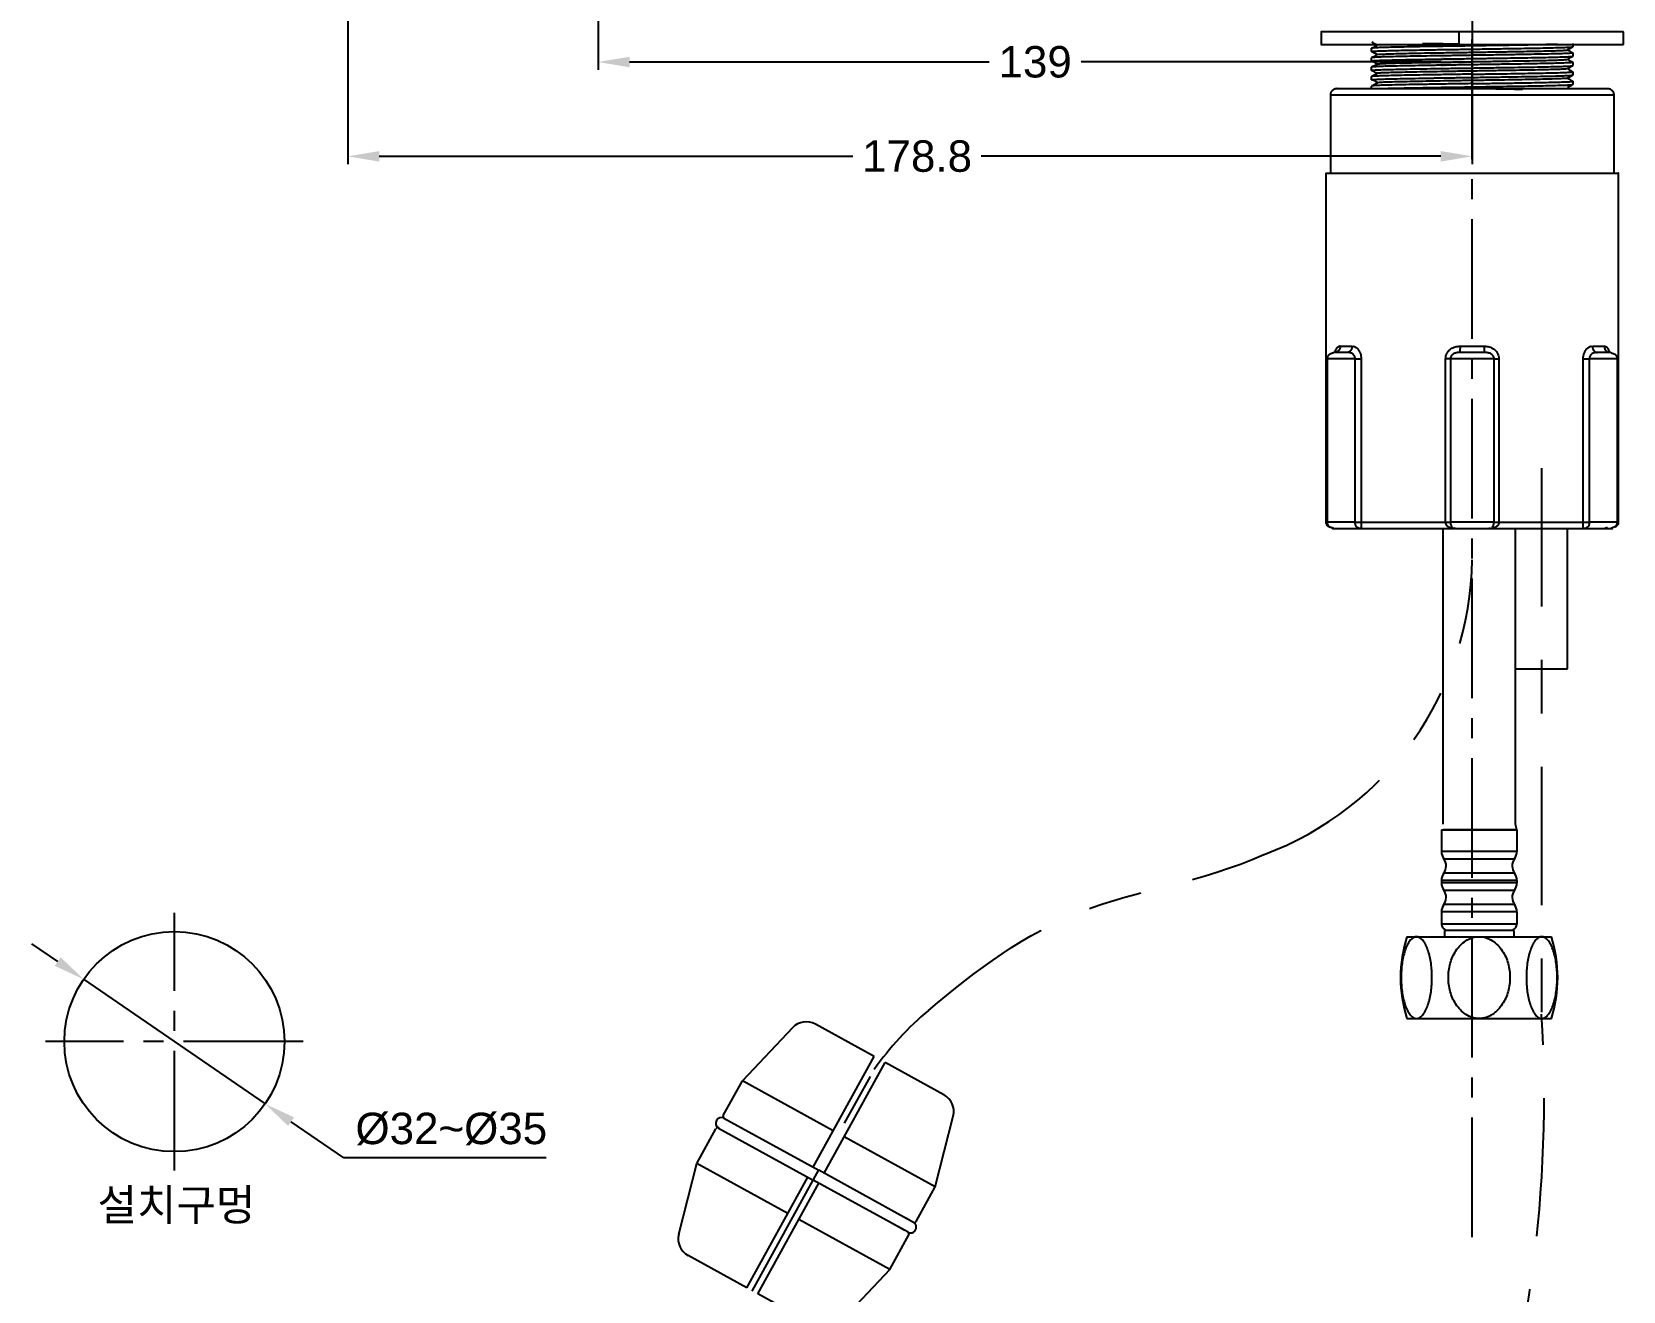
# Model space of a CAD drawing. Header units: millimetres. Extents: x 1657 to 5240, y -256 to 760.
# Drawn here: x 4819.2 to 5072.3, y -10.6 to 189.7 of the extents above; entities that cross this region are included whole.
import ezdxf

# ---------------------------------------------------------------- set-up
doc = ezdxf.new("R2010")
doc.units = ezdxf.units.MM
doc.linetypes.add('CENTER', pattern=[47.5, 22, -8.5, 8.5, -8.5])
doc.linetypes.add('CENTER2', pattern=[28.575, 19.05, -3.175, 3.175, -3.175])
doc.layers.add('CENTER', color=1, linetype='CENTER2')
doc.layers.add('DWG', color=7, linetype='Continuous')
doc.layers.add('DIM_', color=3, linetype='Continuous', lineweight=9)
doc.styles.add('Arial Unicode MS', font='ARIALUNI.ttf')
doc.styles.get("Standard").update_dxf_attribs({"font": 'arial.ttf'})
doc.dimstyles.new('사본(2) STANDARD', dxfattribs={"dimscale": 0, "dimtxt": 5, "dimasz": 5, "dimexe": 1.25, "dimexo": 0.625, "dimgap": 1.5, "dimtad": 3, "dimtih": 1, "dimtoh": 1, "dimdec": 1, "dimzin": 9, "dimdsep": 46, "dimtxsty": 'Standard', "dimcen": 2.5, "dimclrd": 3, "dimclre": 3, "dimclrt": 4, "dimadec": 0, "dimazin": 0, "dimtfac": 1, "dimtdec": 1, "dimtmove": 0, "dimatfit": 3, "dimfxl": 1.25, "dimtfill": 1, "dimtolj": 1, "dimtzin": 0, "dimarcsym": 0})

# ---------------------------------------------------------------- blocks, each defined once
blk = doc.blocks.new('wt')
at = {"layer": 'DWG'}
for p, q in [((10.68, 42), (0, 42)), ((10.68, 21.9), (10.68, 42)), ((12.68, 21.9), (12.68, 42)), ((23.34, 42), (12.68, 42)), ((-2.9, 39.75), (-5.82, 28.5)), ((29.18, 28.5), (26.27, 39.75)), ((10.68, 28.5), (-5.82, 28.5)), ((-5.82, 22.2), (-5.82, 28.5)), ((29.18, 28.5), (12.68, 28.5)), ((29.18, 22.2), (29.18, 28.5)), ((-5.52, 21.9), (11.68, 21.9)), ((28.88, 21.9), (11.68, 21.9)), ((28.18, 21.9), (25.68, 21.9)), ((-5.82, 13.5), (-5.82, 19.8)), ((-5.52, 20.1), (11.68, 20.1)), ((10.68, 0), (10.68, 20.1)), ((28.88, 20.1), (11.68, 20.1)), ((12.68, 0), (12.68, 20.1)), ((28.18, 20.1), (25.68, 20.1)), ((29.18, 13.5), (29.18, 19.8)), ((-2.9, 2.25), (-5.82, 13.5)), ((10.68, 13.5), (-5.82, 13.5)), ((29.18, 13.5), (12.68, 13.5)), ((29.18, 13.5), (26.24, 2.24)), ((10.68, 0), (0, 0)), ((23.34, 0), (12.68, 0))]:
    blk.add_line(p, q, dxfattribs=at)
for centre, radius, start, end in [((0, 39), 3, 90, 165.4655), ((23.36, 39), 3, 14.5134, 90), ((-5.49, 21), 0.9, 90, 270), ((-5.52, 22.2), 0.3, 180, 270), ((28.85, 21), 0.9, 270, 90), ((28.88, 22.2), 0.3, 270, 0), ((-5.52, 19.8), 0.3, 90, 180), ((28.88, 19.8), 0.3, 0, 90), ((0, 3), 3, 194.5345, 270), ((23.34, 3), 3, 270, 345.3889)]:
    blk.add_arc(centre, radius, start, end, dxfattribs=at)
blk = doc.blocks.new('*D56')
at = {"layer": 'Defpoints', "color": 0, "transparency": 16777216}
for p in [(4869.42, 199.89), (5048.25, 199.89), (5048.25, 169.89)]:
    blk.add_point(p, dxfattribs=at)
at = {"layer": 'DIM_', "color": 3, "lineweight": -2, "transparency": 16777216}
for p, q in [((4869.42, 199.26), (4869.42, 168.64)), ((5048.25, 199.26), (5048.25, 168.64)), ((4874.42, 169.89), (4949.75, 169.89)), ((5043.25, 169.89), (4970.16, 169.89))]:
    blk.add_line(p, q, dxfattribs=at)
at = {"layer": 'DIM_', "color": 3, "transparency": 16777216}
for points in [[(4874.42, 170.72), (4874.42, 169.05), (4869.42, 169.89)], [(5043.25, 170.72), (5043.25, 169.05), (5048.25, 169.89)]]:
    blk.add_solid(points, dxfattribs=at)
at = {"layer": 'DIM_', "color": 4, "transparency": 16777216, "insert": (4959.96, 169.89), "char_height": 5, "attachment_point": 5, "style": 'Arial Unicode MS', "bg_fill": 3, "box_fill_scale": 1.1, "bg_fill_color": 256, "bg_fill_true_color": 13158600, "bg_fill_transparency": 0}
blk.add_mtext('\\A1;178.8', dxfattribs=at)
blk = doc.blocks.new('*D57')
at = {"layer": 'Defpoints', "color": 0, "transparency": 16777216}
for p in [(4909.24, 278.04), (5048.25, 199.89), (5048.25, 184.89)]:
    blk.add_point(p, dxfattribs=at)
at = {"layer": 'DIM_', "color": 3, "lineweight": -2, "transparency": 16777216}
for p, q in [((4909.24, 277.41), (4909.24, 183.64)), ((5048.25, 199.26), (5048.25, 183.64)), ((4914.24, 184.89), (4971.45, 184.89)), ((5043.25, 184.89), (4986.03, 184.89))]:
    blk.add_line(p, q, dxfattribs=at)
at = {"layer": 'DIM_', "color": 3, "transparency": 16777216}
for points in [[(4914.24, 185.72), (4914.24, 184.05), (4909.24, 184.89)], [(5043.25, 185.72), (5043.25, 184.05), (5048.25, 184.89)]]:
    blk.add_solid(points, dxfattribs=at)
at = {"layer": 'DIM_', "color": 4, "transparency": 16777216, "insert": (4978.74, 184.89), "char_height": 5, "attachment_point": 5, "style": 'Arial Unicode MS', "bg_fill": 3, "box_fill_scale": 1.1, "bg_fill_color": 256, "bg_fill_true_color": 13158600, "bg_fill_transparency": 0}
blk.add_mtext('\\A1;139', dxfattribs=at)
blk = doc.blocks.new('*D62')
at = {"layer": 'Defpoints', "color": 0, "transparency": 16777216}
for p in [(4963.49, 384.51), (5048.25, 314.96), (4948.13, 242.73), (4869.42, 199.89), (5048.25, -2.03)]:
    blk.add_point(p, dxfattribs=at)
at = {"layer": 'DIM_', "color": 3, "lineweight": -2, "transparency": 16777216}
for start, end in [(243.8843, 256.6291), (259.1425, 269.1157)]:
    blk.add_arc((5048.25, 550.85), 323.98, start, end, dxfattribs=at)
at = {"layer": 'DIM_', "color": 3, "transparency": 16777216}
for points in [[(4905.26, 259.2), (4906.01, 260.69), (4901.16, 262.18)], [(5043.25, 227.74), (5043.24, 226.07), (5048.25, 226.87)]]:
    blk.add_solid(points, dxfattribs=at)
at = {"layer": 'DIM_', "color": 4, "transparency": 16777216, "insert": (4980.27, 234.08), "char_height": 5, "attachment_point": 5, "style": 'Arial Unicode MS', "bg_fill": 3, "box_fill_scale": 1.1, "bg_fill_color": 256, "bg_fill_true_color": 13158600, "bg_fill_transparency": 0}
blk.add_mtext('\\A1;27°', dxfattribs=at)
blk = doc.blocks.new('*D51')
at = {"layer": 'Defpoints', "color": 0, "transparency": 16777216}
for p in [(4827.42, 38.99), (4856.28, 19.18)]:
    blk.add_point(p, dxfattribs=at)
at = {"layer": 'DIM_', "color": 3, "lineweight": -2, "transparency": 16777216}
for p, q in [((4823.3, 41.82), (4819.18, 44.65)), ((4827.42, 38.99), (4856.28, 19.18)), ((4868.8, 10.59), (4860.4, 16.35)), ((4900.99, 10.59), (4868.8, 10.59))]:
    blk.add_line(p, q, dxfattribs=at)
at = {"layer": 'DIM_', "color": 3, "transparency": 16777216}
for points in [[(4823.77, 42.5), (4822.83, 41.13), (4827.42, 38.99)], [(4860.87, 17.04), (4859.93, 15.67), (4856.28, 19.18)]]:
    blk.add_solid(points, dxfattribs=at)
at = {"layer": 'DIM_', "color": 4, "transparency": 16777216, "insert": (4885.89, 15.18), "char_height": 5, "attachment_point": 5, "style": 'Arial Unicode MS', "bg_fill": 3, "box_fill_scale": 1.1, "bg_fill_color": 256, "bg_fill_true_color": 13158600, "bg_fill_transparency": 0}
blk.add_mtext('\\A1;%%C32~%%C35', dxfattribs=at)

msp = doc.modelspace()

# ---------------------------------------------------------------- linework, layer by layer
at = {"color": 1, "linetype": 'CENTER'}
for p, q in [((5059.26, 120.28), (5059.26, 33.46)), ((4933.73, -10.61), (4953.15, 24.67))]:
    msp.add_line(p, q, dxfattribs=at)
for p, q in [((5043.64, 63.69), (5043.64, 110.69)), ((5050.88, 110.69), (5070.62, 110.69)), ((5055.14, 63.69), (5055.14, 110.69)), ((5063.38, 88.39), (5063.38, 110.69)), ((5055.14, 88.39), (5063.38, 88.39)), ((5043.35, 62.77), (5055.34, 62.77)), ((5043.35, 62.77), (5043.35, 59.33)), ((5055.1, 62.77), (5043.6, 62.77)), ((5055.35, 62.77), (5055.35, 59.33)), ((5055.35, 59.33), (5043.35, 59.33)), ((5043.72, 58.17), (5054.97, 58.17)), ((5054.97, 55.88), (5043.72, 55.88)), ((5055.35, 54.71), (5043.35, 54.71)), ((5043.35, 54.71), (5043.35, 54.33)), ((5055.35, 54.33), (5043.35, 54.33)), ((5043.72, 53.17), (5054.97, 53.17)), ((5055.35, 54.71), (5055.35, 54.33)), ((5054.97, 50.88), (5043.72, 50.88)), ((5055.35, 49.71), (5043.35, 49.71)), ((5043.35, 49.71), (5043.35, 47.77)), ((5055.35, 49.71), (5055.35, 47.77)), ((5037.85, 45.77), (5060.84, 45.77)), ((5055.35, 47.77), (5043.35, 47.77)), ((5054.84, 46.77), (5043.85, 46.77)), ((5043.85, 46.77), (5043.85, 45.77)), ((5054.85, 46.77), (5054.85, 45.77)), ((5037.85, 32.77), (5060.85, 32.77))]:
    msp.add_line(p, q)
msp.add_circle((4841.85, 29.08), 17.5)
for centre, radius, start, end in [((4997.52, 106.44), 50.74, 290.3128, 359.1519), ((4993.98, -4.2), 50, 130.0923, 144.7379), ((4849.35, 20.25), 210.33, 341.0241, 3.6011)]:
    msp.add_arc(centre, radius, start, end, dxfattribs=at)
at = {"color": 6}
msp.add_arc((4849.35, 20.25), 210.33, 11.6493, 11.9184, dxfattribs=at)
for centre, radius, start, end in [((5045.35, 59.33), 2, 180, 215.6591), ((5053.35, 59.33), 2, 324.3409, 0), ((5045.35, 54.71), 2, 144.3409, 180), ((5042.1, 57), 2, 0, 35.6591), ((5042.1, 57.04), 2, 324.3409, 358.8201), ((5056.6, 57), 2, 144.3409, 180), ((5056.6, 57.04), 2, 181.1799, 215.6591), ((5053.35, 54.71), 2, 0, 35.6591), ((5045.35, 54.33), 2, 180, 215.6591), ((5042.1, 52), 2, 0, 35.6591), ((5056.6, 52), 2, 144.3409, 180), ((5053.35, 54.33), 2, 324.3409, 0), ((5045.35, 49.71), 2, 144.3409, 180), ((5042.1, 52.04), 2, 324.3409, 358.8201), ((5056.6, 52.04), 2, 181.1799, 215.6591), ((5053.35, 49.71), 2, 0, 35.6591), ((5058.47, 39.27), 21.62, 162.5077, 197.4923), ((5044.35, 47.77), 1, 180, 247.5), ((5054.35, 47.77), 1, 292.5, 0), ((5040.22, 39.27), 21.62, 342.5077, 17.4923)]:
    msp.add_arc(centre, radius, start, end)
at = {"lineweight": -3}
for points, weights in [([(5046.1, 189.69), (5024.25, 189.69), (5024.25, 189.69)], [1, 0.738067384759, 1]), ([(5024.25, 187.69), (5024.25, 187.69), (5046.1, 187.69)], [1, 0.738067384759, 1]), ([(5025.75, 179.69), (5025.75, 179.69), (5048.25, 179.69)], [1, 0.707106781187, 1]), ([(5026.75, 180.69), (5026.75, 180.69), (5048.25, 180.69)], [1, 0.707106781187, 1]), ([(5048.25, 180.69), (5048.25, 180.69), (5048.25, 179.69)], [1, 0.707106781187, 1]), ([(5048.25, 180.69), (5069.75, 180.69), (5069.75, 180.69)], [1, 0.707106781187, 1]), ([(5048.25, 179.69), (5070.75, 179.69), (5070.75, 179.69)], [1, 0.707106781187, 1]), ([(5025.02, 167.19), (5025.02, 167.19), (5048.25, 167.19)], [1, 0.707106781187, 1]), ([(5048.25, 167.19), (5071.47, 167.19), (5071.47, 167.19)], [1, 0.707106781187, 1]), ([(5027.26, 139.69), (5028.07, 139.69), (5029.14, 139.69)], [1, 0.996703783977, 1]), ([(5029.14, 139.69), (5029.14, 138.69), (5028.32, 138.69)], [1, 0.707106781188, 1]), ([(5046.36, 139.69), (5047.3, 139.69), (5048.25, 139.69)], [1, 0.999175604372, 1]), ([(5048.25, 139.69), (5049.19, 139.69), (5050.13, 139.69)], [1, 0.999175606783, 1]), ([(5050.13, 139.69), (5050.13, 138.69), (5050.21, 138.69)], [1, 0.707106848174, 1]), ([(5067.35, 139.69), (5068.43, 139.69), (5069.24, 139.69)], [1, 0.996703786244, 1]), ([(5069.24, 139.69), (5069.24, 138.95), (5069.87, 138.73)], [1, 0.76677559834, 0.904974077345]), ([(5028.32, 138.69), (5026.23, 138.69), (5026.23, 138.69)], [1, 0.77788547605, 1]), ([(5029.63, 137.69), (5030.21, 137.69), (5030.59, 137.69)], [1, 0.860276498565, 1]), ([(5044.78, 137.69), (5044.59, 137.69), (5044.01, 137.69)], [1, 0.860279363993, 1]), ([(5051.72, 137.69), (5051.9, 137.69), (5052.48, 137.69)], [1, 0.860276811679, 1]), ([(5065.9, 137.69), (5066.29, 137.69), (5066.87, 137.69)], [1, 0.860278968443, 1]), ([(5070.27, 138.69), (5070.27, 138.69), (5068.17, 138.69)], [1, 0.777885480588, 1]), ([(5025.02, 111.69), (5025.02, 111.69), (5025.24, 111.69)], [0.971344146311, 0.971344146415, 0.975844451146]), ([(5029.63, 111.69), (5030.21, 111.69), (5030.59, 111.69)], [1, 0.860281547419, 1]), ([(5030.59, 111.69), (5035.93, 111.69), (5044.01, 111.69)], [1, 0.942688292623, 1]), ([(5044.01, 111.69), (5044.59, 111.69), (5044.78, 111.69)], [1, 0.860236900828, 1]), ([(5051.72, 111.69), (5051.9, 111.69), (5052.48, 111.69)], [1, 0.860281547414, 1]), ([(5052.48, 111.69), (5060.57, 111.69), (5065.9, 111.69)], [1, 0.942688292623, 1]), ([(5065.9, 111.69), (5066.29, 111.69), (5066.87, 111.69)], [1, 0.860236900824, 1]), ([(5071.27, 111.69), (5071.47, 111.69), (5071.47, 111.69)], [0.975631331697, 0.97134414621, 0.971344146311]), ([(5026.02, 110.69), (5026.02, 110.69), (5026.24, 110.69)], [1, 0.993024596605, 0.990815512913]), ([(5030.45, 110.69), (5036.1, 110.69), (5045.46, 110.69)], [1, 0.919902149652, 0.998542866664]), ([(5051.07, 110.69), (5060.4, 110.69), (5066.04, 110.69)], [0.998276362197, 0.920038103815, 1]), ([(5070.27, 110.69), (5070.47, 110.69), (5070.47, 110.69)], [0.990896242176, 0.993149634005, 1])]:
    msp.add_rational_spline(points, weights, degree=2, dxfattribs=at)
for points, degree in [([(5024.25, 187.69), (5024.25, 188.69), (5024.25, 189.69)], 2), ([(5032.25, 187.08), (5032.54, 187.24), (5032.82, 187.41), (5033.11, 187.57)], 3), ([(5033.11, 187.56), (5032.84, 187.72), (5032.57, 187.87), (5032.3, 188.03)], 3), ([(5046.1, 189.69), (5046.1, 188.69), (5046.1, 187.69)], 2), ([(5048.25, 186.93), (5048.25, 187.19), (5048.25, 187.45)], 2), ([(5064.24, 187.3), (5063.96, 187.14), (5063.67, 186.97), (5063.39, 186.81)], 3), ([(5064.25, 187.82), (5064.25, 187.57), (5064.25, 187.31)], 2), ([(5072.25, 189.69), (5072.25, 188.69), (5072.25, 187.69)], 2), ([(5032.25, 186.56), (5032.25, 186.82), (5032.25, 187.07)], 2), ([(5033.11, 186.06), (5032.82, 186.22), (5032.54, 186.39), (5032.25, 186.55)], 3), ([(5032.25, 185.58), (5032.54, 185.74), (5032.82, 185.91), (5033.11, 186.07)], 3), ([(5032.25, 185.06), (5032.25, 185.32), (5032.25, 185.57)], 2), ([(5033.11, 184.56), (5032.82, 184.72), (5032.54, 184.89), (5032.25, 185.05)], 3), ([(5033.11, 186.07), (5033.14, 186.09), (5033.33, 186.11), (5034, 186.15), (5035.05, 186.19), (5036.44, 186.23), (5038.12, 186.27), (5040.09, 186.31), (5042.28, 186.35), (5044.63, 186.38), (5047.08, 186.42), (5049.51, 186.46), (5051.95, 186.5), (5054.29, 186.54), (5056.47, 186.58), (5058.41, 186.62), (5060.1, 186.65), (5061.47, 186.69), (5062.51, 186.73), (5063.18, 186.77), (5063.36, 186.8), (5063.39, 186.81)], 3), ([(5064.25, 186.32), (5064.25, 186.31), (5064.11, 186.29), (5063.52, 186.25), (5062.55, 186.21), (5061.23, 186.17), (5059.57, 186.14), (5057.63, 186.1), (5055.51, 186.06), (5053.17, 186.02), (5050.74, 185.99), (5049.08, 185.96), (5048.25, 185.95)], 3), ([(5048.25, 185.43), (5048.25, 185.69), (5048.25, 185.95)], 2), ([(5064.25, 184.82), (5064.25, 184.81), (5064.11, 184.79), (5063.52, 184.75), (5062.56, 184.71), (5061.24, 184.67), (5059.58, 184.64), (5057.64, 184.6), (5055.51, 184.56), (5053.2, 184.52), (5050.74, 184.49), (5049.08, 184.46), (5048.25, 184.45)], 3), ([(5063.39, 186.82), (5063.67, 186.66), (5063.96, 186.49), (5064.24, 186.33)], 3), ([(5064.24, 185.8), (5063.96, 185.64), (5063.67, 185.47), (5063.39, 185.31)], 3), ([(5063.39, 185.32), (5063.67, 185.16), (5063.96, 184.99), (5064.24, 184.83)], 3), ([(5064.25, 186.32), (5064.25, 186.07), (5064.25, 185.81)], 2), ([(5064.25, 184.82), (5064.25, 184.57), (5064.25, 184.31)], 2), ([(5032.25, 184.08), (5032.54, 184.24), (5032.82, 184.41), (5033.11, 184.57)], 3), ([(5032.25, 183.56), (5032.25, 183.82), (5032.25, 184.07)], 2), ([(5032.25, 183.56), (5032.25, 183.57), (5032.39, 183.6), (5032.98, 183.63), (5033.95, 183.67), (5035.26, 183.71), (5036.93, 183.75), (5038.86, 183.79), (5040.99, 183.82), (5043.32, 183.86), (5045.76, 183.9), (5047.42, 183.92), (5048.25, 183.93)], 3), ([(5033.11, 183.06), (5032.82, 183.22), (5032.54, 183.39), (5032.25, 183.55)], 3), ([(5032.25, 182.58), (5032.54, 182.74), (5032.82, 182.91), (5033.11, 183.07)], 3), ([(5032.25, 182.32), (5032.25, 182.44), (5032.25, 182.57)], 2), ([(5032.25, 182.06), (5032.25, 182.19), (5032.25, 182.32)], 2), ([(5032.38, 182.09), (5032.5, 182.1), (5032.85, 182.13), (5033.77, 182.17), (5035.08, 182.21), (5036.72, 182.24), (5038.62, 182.28), (5040.78, 182.32), (5043.15, 182.36), (5045.68, 182.4), (5047.39, 182.42), (5048.25, 182.43)], 3), ([(5063.29, 183.79), (5063.19, 183.78), (5062.87, 183.75), (5062, 183.71), (5060.77, 183.67), (5059.2, 183.63), (5057.35, 183.59), (5055.25, 183.56), (5052.95, 183.52), (5050.56, 183.48), (5048.11, 183.44), (5045.64, 183.4), (5043.25, 183.36), (5040.97, 183.32), (5038.91, 183.28), (5037.1, 183.24), (5035.57, 183.21), (5034.38, 183.17), (5033.54, 183.13), (5033.25, 183.1), (5033.17, 183.09)], 3), ([(5063.33, 182.29), (5063.26, 182.28), (5062.98, 182.26), (5062.18, 182.22), (5061.01, 182.18), (5059.51, 182.14), (5057.71, 182.1), (5055.65, 182.06), (5053.4, 182.02), (5051.01, 181.98), (5048.55, 181.95), (5046.11, 181.91), (5043.71, 181.87), (5041.41, 181.83), (5039.3, 181.79), (5037.42, 181.75), (5035.85, 181.71), (5034.58, 181.67), (5033.68, 181.64), (5033.34, 181.61), (5033.23, 181.6)], 3), ([(5048.25, 183.93), (5048.25, 184.19), (5048.25, 184.45)], 2), ([(5048.25, 182.43), (5048.25, 182.69), (5048.25, 182.95)], 2), ([(5048.25, 182.43), (5048.25, 182.69), (5048.25, 182.95)], 2), ([(5064.24, 184.3), (5063.96, 184.14), (5063.67, 183.97), (5063.39, 183.81)], 3), ([(5064.24, 182.8), (5063.96, 182.64), (5063.67, 182.47), (5063.39, 182.31)], 3), ([(5063.39, 182.32), (5063.39, 182.32), (5063.39, 182.32), (5063.4, 182.32)], 3), ([(5063.4, 182.32), (5063.4, 182.31), (5063.39, 182.31), (5063.39, 182.31)], 3), ([(5063.39, 182.32), (5063.67, 182.16), (5063.96, 181.99), (5064.24, 181.83)], 3), ([(5063.46, 183.78), (5063.72, 183.63), (5063.98, 183.48), (5064.24, 183.33)], 3), ([(5064.25, 183.32), (5064.25, 183.07), (5064.25, 182.81)], 2), ([(5025.75, 167.19), (5025.75, 173.44), (5025.75, 179.69)], 2), ([(5032.25, 182.06), (5032.25, 182.07), (5032.29, 182.08), (5032.38, 182.09)], 3), ([(5032.31, 182.02), (5032.29, 182.03), (5032.27, 182.04), (5032.25, 182.05)], 3), ([(5032.27, 182.05), (5032.26, 182.05), (5032.26, 182.05), (5032.25, 182.05)], 3), ([(5032.25, 181.08), (5032.28, 181.1), (5032.31, 181.11), (5032.34, 181.13)], 3), ([(5032.38, 181.1), (5032.31, 181.1), (5032.27, 181.09), (5032.25, 181.08)], 3), ([(5032.25, 180.69), (5032.25, 180.88), (5032.25, 181.07)], 2), ([(5033.23, 181.6), (5032.81, 181.84), (5032.38, 182.09)], 2), ([(5033.23, 181.6), (5032.81, 181.35), (5032.38, 181.1)], 2), ([(5048.25, 181.45), (5047.39, 181.44), (5045.67, 181.41), (5043.15, 181.37), (5040.78, 181.33), (5038.63, 181.3), (5036.73, 181.26), (5035.09, 181.22), (5033.78, 181.18), (5032.85, 181.14), (5032.5, 181.12), (5032.38, 181.1)], 3), ([(5033.11, 181.57), (5033.12, 181.58), (5033.16, 181.59), (5033.23, 181.6)], 3), ([(5048.25, 180.93), (5048.25, 181.19), (5048.25, 181.45)], 2), ([(5048.25, 180.93), (5048.25, 181.19), (5048.25, 181.45)], 2), ([(5064.24, 181.3), (5063.96, 181.14), (5063.67, 180.97), (5063.39, 180.81)], 3), ([(5063.39, 180.82), (5063.47, 180.78), (5063.54, 180.73), (5063.62, 180.69)], 3), ([(5064.25, 181.82), (5064.25, 181.57), (5064.25, 181.31)], 2), ([(5070.75, 179.69), (5070.75, 173.44), (5070.75, 167.19)], 2), ([(5025.02, 111.69), (5025.02, 139.44), (5025.02, 167.19)], 2), ([(5071.47, 167.19), (5071.47, 139.44), (5071.47, 111.69)], 2), ([(5029.26, 139.68), (5029.3, 139.68), (5029.39, 139.67), (5029.54, 139.62), (5029.7, 139.55), (5029.88, 139.43), (5030.07, 139.25), (5030.27, 138.97), (5030.45, 138.6), (5030.57, 138.15), (5030.59, 137.84), (5030.59, 137.69)], 3), ([(5044.01, 137.69), (5044.01, 137.84), (5044.05, 138.13), (5044.21, 138.56), (5044.47, 138.95), (5044.82, 139.26), (5045.18, 139.46), (5045.52, 139.58), (5045.83, 139.65), (5046.11, 139.68), (5046.28, 139.69), (5046.36, 139.69)], 3), ([(5050.13, 139.69), (5050.22, 139.69), (5050.42, 139.68), (5050.76, 139.64), (5051.13, 139.54), (5051.53, 139.36), (5051.93, 139.05), (5052.25, 138.64), (5052.44, 138.17), (5052.48, 137.85), (5052.48, 137.69)], 3), ([(5065.9, 137.69), (5065.9, 137.85), (5065.93, 138.16), (5066.06, 138.63), (5066.24, 139), (5066.44, 139.26), (5066.63, 139.44), (5066.8, 139.56), (5066.97, 139.63), (5067.11, 139.67), (5067.2, 139.68), (5067.24, 139.68)], 3), ([(5025.23, 111.69), (5025.23, 124.69), (5025.23, 137.69)], 2), ([(5026.61, 138.79), (5026.6, 138.77), (5026.58, 138.74), (5026.56, 138.69)], 3), ([(5029.63, 111.69), (5029.63, 124.69), (5029.63, 137.69)], 2), ([(5030.59, 137.69), (5030.59, 124.69), (5030.59, 111.69)], 2), ([(5044.01, 111.69), (5044.01, 124.69), (5044.01, 137.69)], 2), ([(5046.28, 138.69), (5046.22, 138.69), (5046.09, 138.69), (5045.89, 138.67), (5045.68, 138.64), (5045.47, 138.57), (5045.25, 138.47), (5045.04, 138.32), (5044.89, 138.12), (5044.8, 137.91), (5044.78, 137.76), (5044.78, 137.69)], 3), ([(5044.78, 137.69), (5044.78, 124.69), (5044.78, 111.69)], 2), ([(5051.72, 137.69), (5051.72, 137.77), (5051.69, 137.93), (5051.58, 138.16), (5051.4, 138.37), (5051.16, 138.52), (5050.91, 138.61), (5050.67, 138.66), (5050.43, 138.68), (5050.29, 138.69), (5050.21, 138.69)], 3), ([(5051.72, 111.69), (5051.72, 124.69), (5051.72, 137.69)], 2), ([(5052.48, 137.69), (5052.48, 124.69), (5052.48, 111.69)], 2), ([(5065.9, 111.69), (5065.9, 124.69), (5065.9, 137.69)], 2), ([(5068.17, 138.69), (5068.13, 138.69), (5068.04, 138.69), (5067.91, 138.68), (5067.76, 138.66), (5067.6, 138.62), (5067.44, 138.56), (5067.28, 138.48), (5067.12, 138.35), (5066.98, 138.16), (5066.89, 137.93), (5066.87, 137.77), (5066.87, 137.69)], 3), ([(5066.87, 137.69), (5066.87, 124.69), (5066.87, 111.69)], 2), ([(5071.27, 137.69), (5071.27, 124.69), (5071.27, 111.69)], 2), ([(5030.45, 110.69), (5030.38, 110.69), (5030.24, 110.7), (5030.05, 110.78), (5029.89, 110.91), (5029.77, 111.08), (5029.68, 111.28), (5029.64, 111.48), (5029.63, 111.62), (5029.63, 111.69)], 3), ([(5030.59, 111.69), (5030.59, 111.62), (5030.59, 111.48), (5030.59, 111.28), (5030.59, 111.08), (5030.58, 110.91), (5030.57, 110.82), (5030.56, 110.79)], 3), ([(5044.78, 111.69), (5044.78, 111.62), (5044.79, 111.48), (5044.83, 111.28), (5044.91, 111.08), (5044.99, 110.97), (5045.03, 110.92)], 3), ([(5051.46, 110.92), (5051.51, 110.97), (5051.58, 111.08), (5051.66, 111.28), (5051.71, 111.48), (5051.72, 111.62), (5051.72, 111.69)], 3), ([(5065.93, 110.79), (5065.92, 110.82), (5065.91, 110.91), (5065.9, 111.08), (5065.9, 111.28), (5065.9, 111.48), (5065.9, 111.62), (5065.9, 111.69)], 3), ([(5066.87, 111.69), (5066.87, 111.62), (5066.86, 111.48), (5066.81, 111.28), (5066.73, 111.08), (5066.61, 110.91), (5066.45, 110.78), (5066.26, 110.7), (5066.11, 110.69), (5066.04, 110.69)], 3), ([(5045.18, 110.79), (5045.24, 110.76), (5045.3, 110.73), (5045.38, 110.71)], 3), ([(5045.6, 110.69), (5045.56, 110.7), (5045.51, 110.73), (5045.45, 110.75)], 3), ([(5050.88, 110.69), (5050.95, 110.69), (5051.01, 110.69), (5051.07, 110.7)], 3), ([(5051.05, 110.75), (5050.96, 110.71), (5050.9, 110.69), (5050.9, 110.69)], 3), ([(5051.12, 110.71), (5051.19, 110.73), (5051.25, 110.76), (5051.31, 110.79)], 3)]:
    msp.add_open_spline(points, degree=degree, dxfattribs=at)
for points, knots in [([(5048.25, 187.45), (5047.41, 187.44), (5045.74, 187.41), (5043.27, 187.37), (5040.94, 187.34), (5038.82, 187.3), (5036.91, 187.26), (5035.25, 187.22), (5033.92, 187.19), (5032.96, 187.15), (5032.41, 187.11), (5032.27, 187.09), (5032.25, 187.08)], [0, 0, 0, 0, 2.521064, 5.042129, 7.563193, 10.084258, 12.605322, 15.126387, 17.647451, 20.168516, 22.68958, 24.799152, 24.799152, 24.799152, 24.799152]), ([(5046.12, 187.72), (5045.99, 187.72), (5045.04, 187.73), (5043.3, 187.76), (5041.5, 187.79), (5040.54, 187.8), (5040.32, 187.81)], [2.150095, 2.150095, 2.150095, 2.150095, 2.521064, 5.042128, 7.563192, 8.341428, 8.341428, 8.341428, 8.341428]), ([(5061.8, 187.69), (5061.61, 187.68), (5060.93, 187.67), (5059.6, 187.64), (5057.67, 187.6), (5055.55, 187.56), (5053.2, 187.52), (5050.74, 187.49), (5049.08, 187.46), (5048.25, 187.45)], [34.217931, 34.217931, 34.217931, 34.217931, 35.294919, 37.815985, 40.33705, 42.858116, 45.379181, 47.900247, 50.421313, 50.421313, 50.421313, 50.421313]), ([(5048.25, 186.93), (5049.08, 186.95), (5050.75, 186.97), (5053.18, 187.01), (5055.52, 187.05), (5057.62, 187.08), (5059.55, 187.12), (5061.2, 187.16), (5062.51, 187.2), (5063.49, 187.23), (5064.07, 187.27), (5064.22, 187.29), (5064.24, 187.3)], [0, 0, 0, 0, 2.521062, 5.042125, 7.563187, 10.08425, 12.605312, 15.126374, 17.647437, 20.168499, 22.689561, 24.891011, 24.891011, 24.891011, 24.891011]), ([(5032.25, 186.56), (5032.25, 186.57), (5032.38, 186.6), (5032.96, 186.63), (5033.91, 186.67), (5035.24, 186.71), (5036.91, 186.75), (5038.83, 186.78), (5040.95, 186.82), (5043.28, 186.86), (5045.75, 186.9), (5047.41, 186.92), (5048.25, 186.93)], [-25.146913, -25.146913, -25.146913, -25.146913, -22.689559, -20.168497, -17.647434, -15.126372, -12.60531, -10.084248, -7.563186, -5.042124, -2.521062, 0, 0, 0, 0]), ([(5048.25, 185.95), (5047.41, 185.94), (5045.74, 185.91), (5043.28, 185.87), (5040.95, 185.84), (5038.84, 185.8), (5036.92, 185.76), (5035.25, 185.72), (5033.92, 185.69), (5032.96, 185.65), (5032.41, 185.61), (5032.27, 185.59), (5032.25, 185.58)], [-50.421294, -50.421294, -50.421294, -50.421294, -47.900229, -45.379164, -42.8581, -40.337035, -37.81597, -35.294906, -32.773841, -30.252776, -27.731712, -25.641928, -25.641928, -25.641928, -25.641928]), ([(5032.25, 185.06), (5032.25, 185.07), (5032.35, 185.09), (5032.84, 185.13), (5033.75, 185.17), (5035.04, 185.2), (5036.7, 185.24), (5038.63, 185.28), (5040.8, 185.32), (5043.16, 185.36), (5045.68, 185.4), (5047.39, 185.42), (5048.25, 185.43)], [-25.173337, -25.173337, -25.173337, -25.173337, -23.136726, -20.565979, -17.995231, -15.424484, -12.853737, -10.282989, -7.712242, -5.141495, -2.570747, 0, 0, 0, 0]), ([(5033.11, 184.57), (5033.12, 184.58), (5033.25, 184.6), (5033.75, 184.64), (5034.69, 184.68), (5035.99, 184.72), (5037.61, 184.76), (5039.51, 184.8), (5041.64, 184.83), (5043.94, 184.87), (5046.35, 184.91), (5048.8, 184.95), (5051.24, 184.99), (5053.61, 185.03), (5055.85, 185.07), (5057.87, 185.1), (5059.64, 185.14), (5061.13, 185.18), (5062.27, 185.22), (5063.04, 185.26), (5063.29, 185.29), (5063.35, 185.3)], [17.898063, 17.898063, 17.898063, 17.898063, 19.725531, 22.191223, 24.656914, 27.122606, 29.588297, 32.053988, 34.51968, 36.985371, 39.451063, 41.916754, 44.382445, 46.848137, 49.313828, 51.77952, 54.245211, 56.710903, 59.176594, 61.642285, 64.107977, 64.107977, 64.107977, 64.107977]), ([(5048.25, 185.43), (5049.08, 185.45), (5050.76, 185.47), (5053.21, 185.51), (5055.52, 185.55), (5057.64, 185.58), (5059.57, 185.62), (5061.23, 185.66), (5062.55, 185.7), (5063.51, 185.73), (5064.08, 185.77), (5064.22, 185.79), (5064.24, 185.8)], [-50.421268, -50.421268, -50.421268, -50.421268, -47.900204, -45.379141, -42.858078, -40.337014, -37.815951, -35.294887, -32.773824, -30.252761, -27.731697, -25.603514, -25.603514, -25.603514, -25.603514]), ([(5048.25, 184.45), (5047.39, 184.44), (5045.68, 184.41), (5043.16, 184.37), (5040.8, 184.33), (5038.62, 184.29), (5036.68, 184.26), (5035.03, 184.22), (5033.73, 184.18), (5032.84, 184.14), (5032.38, 184.11), (5032.27, 184.09), (5032.25, 184.08)], [-43.702814, -43.702814, -43.702814, -43.702814, -41.13206, -38.561306, -35.990552, -33.419799, -30.849045, -28.278291, -25.707537, -23.136784, -20.56603, -19.009302, -19.009302, -19.009302, -19.009302]), ([(5048.25, 182.95), (5047.41, 182.94), (5045.74, 182.91), (5043.3, 182.87), (5040.98, 182.84), (5038.87, 182.8), (5036.94, 182.76), (5035.29, 182.72), (5033.97, 182.69), (5033, 182.65), (5032.42, 182.61), (5032.27, 182.59), (5032.25, 182.58)], [-50.421241, -50.421241, -50.421241, -50.421241, -47.900179, -45.379117, -42.858055, -40.336993, -37.815931, -35.294869, -32.773807, -30.252745, -27.731683, -25.559511, -25.559511, -25.559511, -25.559511]), ([(5040.65, 182.32), (5040.77, 182.32), (5041.62, 182.33), (5043.31, 182.36), (5045.76, 182.4), (5047.42, 182.42), (5048.25, 182.43)], [42.456901, 42.456901, 42.456901, 42.456901, 42.858097, 45.379162, 47.900226, 50.421291, 50.421291, 50.421291, 50.421291]), ([(5048.25, 183.93), (5049.08, 183.95), (5050.75, 183.97), (5053.21, 184.01), (5055.53, 184.05), (5057.65, 184.08), (5059.57, 184.12), (5061.24, 184.16), (5062.57, 184.2), (5063.53, 184.23), (5064.08, 184.27), (5064.22, 184.29), (5064.24, 184.3)], [-50.421317, -50.421317, -50.421317, -50.421317, -47.900251, -45.379185, -42.858119, -40.337054, -37.815988, -35.294922, -32.773856, -30.25279, -27.731724, -25.637725, -25.637725, -25.637725, -25.637725]), ([(5048.25, 182.95), (5049.08, 182.96), (5050.75, 182.99), (5053.21, 183.02), (5055.53, 183.06), (5057.66, 183.1), (5059.57, 183.14), (5061.24, 183.17), (5062.57, 183.21), (5063.53, 183.25), (5064.11, 183.29), (5064.25, 183.31), (5064.25, 183.32)], [0, 0, 0, 0, 2.521063, 5.042127, 7.56319, 10.084253, 12.605317, 15.12638, 17.647443, 20.168507, 22.68957, 25.186798, 25.186798, 25.186798, 25.186798]), ([(5048.25, 182.43), (5049.08, 182.45), (5050.76, 182.47), (5053.22, 182.51), (5055.56, 182.55), (5057.67, 182.58), (5059.58, 182.62), (5061.25, 182.66), (5062.58, 182.7), (5063.53, 182.73), (5064.08, 182.77), (5064.22, 182.79), (5064.24, 182.8)], [0, 0, 0, 0, 2.521064, 5.042128, 7.563191, 10.084255, 12.605319, 15.126383, 17.647447, 20.16851, 22.689574, 24.781873, 24.781873, 24.781873, 24.781873]), ([(5034.55, 180.69), (5034.78, 180.7), (5035.51, 180.72), (5036.91, 180.75), (5038.83, 180.78), (5040.95, 180.82), (5043.28, 180.86), (5045.75, 180.9), (5047.41, 180.92), (5048.25, 180.93)], [33.952026, 33.952026, 33.952026, 33.952026, 35.294875, 37.815937, 40.336999, 42.858062, 45.379124, 47.900187, 50.421249, 50.421249, 50.421249, 50.421249]), ([(5048.25, 181.45), (5049.08, 181.46), (5050.74, 181.49), (5053.2, 181.52), (5055.55, 181.56), (5057.67, 181.6), (5059.61, 181.64), (5061.25, 181.67), (5062.58, 181.71), (5063.54, 181.75), (5064.12, 181.79), (5064.25, 181.81), (5064.25, 181.82)], [0, 0, 0, 0, 2.521066, 5.042132, 7.563198, 10.084265, 12.605331, 15.126397, 17.647463, 20.168529, 22.689595, 25.1645, 25.1645, 25.1645, 25.1645]), ([(5048.25, 180.93), (5049.08, 180.95), (5050.75, 180.97), (5053.18, 181.01), (5055.52, 181.05), (5057.62, 181.08), (5059.55, 181.12), (5061.2, 181.16), (5062.51, 181.2), (5063.49, 181.23), (5064.07, 181.27), (5064.22, 181.29), (5064.24, 181.3)], [0, 0, 0, 0, 2.521062, 5.042125, 7.563187, 10.084249, 12.605312, 15.126374, 17.647437, 20.168499, 22.689561, 24.882344, 24.882344, 24.882344, 24.882344]), ([(5048.95, 180.69), (5049.55, 180.68), (5050.98, 180.66), (5053.22, 180.62), (5055.03, 180.59), (5056, 180.58), (5056.23, 180.57)], [0.705536, 0.705536, 0.705536, 0.705536, 2.521064, 5.042128, 7.563192, 8.384015, 8.384015, 8.384015, 8.384015]), ([(5026.49, 138.82), (5026.5, 138.86), (5026.54, 139.02), (5026.64, 139.26), (5026.78, 139.46), (5026.91, 139.58), (5026.99, 139.63), (5027.03, 139.65)], [1.038201, 1.038201, 1.038201, 1.038201, 1.160658, 1.547544, 1.93443, 2.321316, 2.708202, 2.708202, 2.708202, 2.708202]), ([(5027.26, 139.69), (5027.22, 139.69), (5027.15, 139.68), (5027.07, 139.66), (5027.03, 139.65)], [0, 0, 0, 0, 0.4356927, 0.7550808, 0.7550808, 0.7550808, 0.7550808]), ([(5069.24, 139.69), (5069.28, 139.69), (5069.36, 139.68), (5069.5, 139.64), (5069.65, 139.54), (5069.8, 139.36), (5069.93, 139.08), (5070, 138.85), (5070.03, 138.74)], [0, 0, 0, 0, 0.435693, 0.871385, 1.307078, 1.742771, 2.178463, 2.49732, 2.49732, 2.49732, 2.49732]), ([(5029.63, 137.69), (5029.63, 137.76), (5029.61, 137.92), (5029.52, 138.14), (5029.38, 138.33), (5029.23, 138.47), (5029.06, 138.56), (5028.9, 138.62), (5028.75, 138.66), (5028.6, 138.68), (5028.46, 138.69), (5028.37, 138.69), (5028.32, 138.69)], [0, 0, 0, 0, 0.214102, 0.428204, 0.642306, 0.856408, 1.07051, 1.284612, 1.498715, 1.712817, 1.926919, 2.141021, 2.141021, 2.141021, 2.141021]), ([(5025.64, 110.85), (5025.52, 110.91), (5025.41, 110.97), (5025.13, 111.17), (5025.02, 111.42), (5025.02, 111.69)], [0.352476, 0.352476, 0.352476, 0.352476, 0.654244, 0.654244, 1.562564, 1.562564, 1.562564, 1.562564]), ([(5045.46, 110.69), (5045.36, 110.69), (5045.13, 110.71), (5044.8, 110.78), (5044.5, 110.91), (5044.27, 111.08), (5044.12, 111.28), (5044.03, 111.48), (5044.01, 111.62), (5044.01, 111.69)], [0.113284, 0.113284, 0.113284, 0.113284, 0.323244, 0.646488, 0.969733, 1.292977, 1.616221, 1.939465, 2.262709, 2.262709, 2.262709, 2.262709]), ([(5052.48, 111.69), (5052.48, 111.62), (5052.46, 111.48), (5052.38, 111.28), (5052.22, 111.08), (5051.99, 110.91), (5051.69, 110.78), (5051.39, 110.72), (5051.2, 110.7), (5051.14, 110.7)], [0, 0, 0, 0, 0.323244, 0.646489, 0.969733, 1.292978, 1.616222, 1.939466, 2.076783, 2.076783, 2.076783, 2.076783]), ([(5071.47, 111.69), (5071.47, 111.42), (5071.37, 111.17), (5071.11, 110.99), (5071.06, 110.96), (5071, 110.93)], [0, 0, 0, 0, 0.90832, 0.90832, 1.07702, 1.07702, 1.07702, 1.07702]), ([(5068.67, 110.69), (5068.84, 110.69), (5069.14, 110.7), (5069.5, 110.78), (5069.7, 110.86), (5069.78, 110.9)], [0, 0, 0, 0, 0.3094997, 0.6189994, 0.8908182, 0.8908182, 0.8908182, 0.8908182])]:
    msp.add_open_spline(points, degree=3, knots=knots, dxfattribs=at)
for points, weights, degree, knots in [([(5072.25, 189.69), (5072.25, 189.69), (5064.44, 189.69), (5056.63, 189.69), (5046.1, 189.69)], [1, 0.915075682163, 1, 0.915075682163, 1], 2, [-39.849675, -39.849675, -39.849675, -19.924837, -19.924837, 0, 0, 0]), ([(5046.1, 187.69), (5056.63, 187.69), (5064.44, 187.69), (5072.25, 187.69), (5072.25, 187.69)], [1, 0.915075682163, 1, 0.915075682163, 1], 2, [-75.398224, -75.398224, -75.398224, -55.473386, -55.473386, -35.548549, -35.548549, -35.548549]), ([(5025.75, 179.69), (5025.75, 180.1), (5026.04, 180.39), (5026.33, 180.69), (5026.75, 180.69)], [0.997298490296, 0.851247507826, 0.851247507826, 0.851247507826, 0.997298490296], 2, [0, 0, 0, 0.805744, 0.805744, 1.61265, 1.61265, 1.61265]), ([(5069.75, 180.69), (5070.16, 180.69), (5070.45, 180.39), (5070.75, 180.1), (5070.75, 179.69)], [0.997298490296, 0.851247507826, 0.851247507826, 0.851247507826, 0.997298490296], 2, [0, 0, 0, 0.806906, 0.806906, 1.61265, 1.61265, 1.61265]), ([(5027.26, 139.69), (5027.26, 139.27), (5027, 138.98), (5026.82, 138.79), (5026.58, 138.72)], [1, 0.923879473597, 1, 0.948797045903, 0.966478074409], 2, [-1.570797, -1.570797, -1.570797, -0.785398, -0.785398, -0.257095, -0.257095, -0.257095]), ([(5046.28, 138.69), (5046.32, 138.69), (5046.34, 138.98), (5046.36, 139.27), (5046.36, 139.69)], [1, 0.923879473598, 1, 0.923879473598, 1], 2, [0, 0, 0, 0.785398, 0.785398, 1.570797, 1.570797, 1.570797]), ([(5067.35, 139.69), (5067.35, 139.27), (5067.59, 138.98), (5067.83, 138.69), (5068.17, 138.69)], [1, 0.923879500934, 1, 0.923879500934, 1], 2, [-1.570796, -1.570796, -1.570796, -0.785398, -0.785398, 0, 0, 0]), ([(5025.23, 137.69), (5025.23, 137.95), (5025.33, 138.2), (5025.52, 138.39), (5025.58, 138.45), (5026.2, 138.69), (5026.23, 138.69)], [0.868241002496, 0.783473701881, 0.741090051574, 0.741090051574, 0.741090051574, 0.741090051574, 0.741090051574], 3, [0, 0, 0, 0, 0.805744, 0.805744, 0.805744, 1.616113, 1.616113, 1.616113, 1.616113]), ([(5029.63, 137.69), (5027.04, 137.69), (5025.72, 137.69), (5025.23, 137.69), (5025.23, 137.69)], [1, 0.809979995945, 1, 0.920116328358, 0.907398227275], 2, [-9.149501, -9.149501, -9.149501, -4.57475, -4.57475, -2.651543, -2.651543, -2.651543]), ([(5051.72, 137.69), (5050.89, 137.69), (5048.25, 137.69), (5045.6, 137.69), (5044.78, 137.69)], [1, 0.809979998194, 1, 0.809979998194, 1], 2, [-9.149501, -9.149501, -9.149501, -4.57475, -4.57475, 0, 0, 0]), ([(5050.21, 138.69), (5049.42, 138.69), (5048.25, 138.69), (5047.07, 138.69), (5046.28, 138.69)], [1, 0.914023136534, 1, 0.914023136534, 1], 2, [0, 0, 0, 2.213826, 2.213826, 4.427652, 4.427652, 4.427652]), ([(5071.27, 137.69), (5071.27, 137.69), (5070.78, 137.69), (5069.46, 137.69), (5066.87, 137.69)], [0.907398230145, 0.92011634157, 1, 0.809979992162, 1], 2, [-6.497957, -6.497957, -6.497957, -4.57475, -4.57475, 0, 0, 0]), ([(5070.27, 138.69), (5070.44, 138.61), (5070.8, 138.47), (5070.97, 138.39), (5071.17, 138.2), (5071.27, 137.95), (5071.27, 137.69)], [1, 1, 1, 1, 1, 1.05719095835, 1.17157287506], 3, [0, 0, 0, 0, 0.765367, 0.765367, 0.765367, 1.571111, 1.571111, 1.571111, 1.571111]), ([(5026.23, 110.69), (5026.21, 110.69), (5025.58, 110.93), (5025.52, 110.98), (5025.33, 111.18), (5025.23, 111.43), (5025.23, 111.69)], [1, 1, 1, 1, 1, 1.05719095825, 1.17157287476], 3, [0, 0, 0, 0, 0.807414, 0.807414, 0.807414, 1.613158, 1.613158, 1.613158, 1.613158]), ([(5029.63, 111.69), (5027.04, 111.69), (5025.72, 111.69), (5025.23, 111.69), (5025.23, 111.69)], [1, 0.809979837902, 1, 0.920116304103, 0.907398163689], 2, [0, 0, 0, 4.574744, 4.574744, 6.497948, 6.497948, 6.497948]), ([(5051.72, 111.69), (5050.89, 111.69), (5048.25, 111.69), (5045.6, 111.69), (5044.78, 111.69)], [1, 0.809979837902, 1, 0.809979837902, 1], 2, [0, 0, 0, 4.574744, 4.574744, 9.149488, 9.149488, 9.149488]), ([(5071.27, 111.69), (5071.27, 111.69), (5070.78, 111.69), (5069.46, 111.69), (5066.87, 111.69)], [0.907398163408, 0.920116303221, 1, 0.809979837902, 1], 2, [2.65154, 2.65154, 2.65154, 4.574744, 4.574744, 9.149488, 9.149488, 9.149488]), ([(5071.27, 111.69), (5071.27, 111.43), (5071.17, 111.18), (5070.97, 110.98), (5070.8, 110.91), (5070.44, 110.76), (5070.27, 110.69)], [0.868178131047, 0.783416968819, 0.741036387704, 0.741036387704, 0.741036387704, 0.741036387704, 0.741036387704], 3, [0, 0, 0, 0, 0.805744, 0.805744, 0.805744, 1.571111, 1.571111, 1.571111, 1.571111]), ([(5026.23, 110.69), (5026.23, 110.69), (5027.68, 110.69), (5029.14, 110.69), (5030.45, 110.69)], [1, 0.851553789392, 1, 0.851553789392, 1], 2, [-5.849657, -5.849657, -5.849657, -2.924828, -2.924828, 0, 0, 0]), ([(5045.6, 110.69), (5045.6, 110.69), (5048.25, 110.69), (5050.9, 110.69), (5050.9, 110.69)], [1, 0.707106781187, 1, 0.707106781187, 1], 2, [-8.62473, -8.62473, -8.62473, -4.46212, -4.46212, -0.29951, -0.29951, -0.29951]), ([(5066.04, 110.69), (5067.35, 110.69), (5068.81, 110.69), (5070.27, 110.69), (5070.27, 110.69)], [1, 0.851553789392, 1, 0.851553789392, 1], 2, [-8.92424, -8.92424, -8.92424, -5.999411, -5.999411, -3.074583, -3.074583, -3.074583])]:
    msp.add_rational_spline(points, weights, degree=degree, knots=knots, dxfattribs=at)
at = {"color": 1, "linetype": 'CENTER'}
msp.add_open_spline([(4961.77, 34.05), (4969.4, 40.47), (4985.2, 52.28), (5005.11, 54.34), (5015.13, 58.86)], degree=3, knots=[8.629872, 8.629872, 8.629872, 8.629872, 37.797333, 67.346254, 67.346254, 67.346254, 67.346254], dxfattribs=at)
for points, knots in [([(5039.39, 45.77), (5039.19, 45.77), (5038.89, 45.66), (5038.56, 45.39), (5038.22, 45.01), (5037.86, 44.38), (5037.52, 43.51), (5037.26, 42.53), (5037.01, 41.12), (5036.89, 39.27), (5037.01, 37.43), (5037.26, 36.01), (5037.52, 35.03), (5037.86, 34.16), (5038.22, 33.54), (5038.56, 33.15), (5038.89, 32.88), (5039.19, 32.77), (5039.39, 32.77)], [0, 0, 0, 0, 0.039284, 0.061823, 0.086743, 0.143292, 0.207244, 0.276469, 0.349215, 0.499995, 0.650778, 0.723526, 0.792754, 0.856708, 0.913258, 0.938178, 0.960717, 1, 1, 1, 1]), ([(5039.39, 32.77), (5039.58, 32.77), (5039.88, 32.88), (5040.22, 33.15), (5040.56, 33.54), (5040.92, 34.16), (5041.25, 35.03), (5041.52, 36.01), (5041.77, 37.43), (5041.88, 39.27), (5041.77, 41.12), (5041.52, 42.53), (5041.25, 43.51), (5040.92, 44.38), (5040.56, 45.01), (5040.22, 45.39), (5039.88, 45.66), (5039.58, 45.77), (5039.39, 45.77)], [0, 0, 0, 0, 0.039283, 0.061822, 0.086743, 0.143292, 0.207246, 0.276472, 0.349218, 0.500001, 0.650783, 0.723529, 0.792755, 0.856708, 0.913257, 0.938177, 0.960717, 1, 1, 1, 1]), ([(5049.35, 32.77), (5048.97, 32.77), (5048.22, 32.89), (5047.2, 33.38), (5046.33, 34.11), (5045.4, 35.29), (5044.64, 37.03), (5044.35, 39.27), (5044.64, 41.52), (5045.4, 43.26), (5046.33, 44.43), (5047.2, 45.16), (5048.22, 45.65), (5048.97, 45.77), (5049.35, 45.77)], [0, 0, 0, 0, 0.062528, 0.125101, 0.187675, 0.250269, 0.375087, 0.499999, 0.624921, 0.749743, 0.812325, 0.874888, 0.937456, 1, 1, 1, 1]), ([(5049.35, 45.77), (5049.72, 45.77), (5050.47, 45.65), (5051.49, 45.16), (5052.36, 44.44), (5053.29, 43.26), (5054.05, 41.52), (5054.34, 39.27), (5054.05, 37.03), (5053.29, 35.29), (5052.36, 34.11), (5051.49, 33.38), (5050.47, 32.89), (5049.72, 32.77), (5049.35, 32.77)], [0, 0, 0, 0, 0.062512, 0.125059, 0.187631, 0.250215, 0.375037, 0.499957, 0.624891, 0.749733, 0.812322, 0.874899, 0.937465, 1, 1, 1, 1]), ([(5059.3, 45.77), (5059.11, 45.77), (5058.81, 45.66), (5058.47, 45.39), (5058.14, 45.01), (5057.78, 44.38), (5057.44, 43.51), (5057.17, 42.53), (5056.93, 41.12), (5056.81, 39.27), (5056.93, 37.43), (5057.17, 36.01), (5057.44, 35.03), (5057.78, 34.16), (5058.14, 33.54), (5058.47, 33.15), (5058.81, 32.88), (5059.11, 32.77), (5059.3, 32.77)], [0, 0, 0, 0, 0.039284, 0.061823, 0.086744, 0.143293, 0.207245, 0.27647, 0.349216, 0.499998, 0.650782, 0.723527, 0.792752, 0.856705, 0.913254, 0.938176, 0.960715, 1, 1, 1, 1]), ([(5059.3, 32.77), (5059.5, 32.77), (5059.8, 32.88), (5060.13, 33.15), (5060.47, 33.54), (5060.83, 34.16), (5061.17, 35.03), (5061.43, 36.01), (5061.68, 37.43), (5061.8, 39.27), (5061.68, 41.12), (5061.43, 42.53), (5061.17, 43.51), (5060.83, 44.38), (5060.47, 45.01), (5060.13, 45.39), (5059.8, 45.66), (5059.5, 45.77), (5059.3, 45.77)], [0, 0, 0, 0, 0.039284, 0.061823, 0.086743, 0.143293, 0.207247, 0.276474, 0.34922, 0.500004, 0.650783, 0.723528, 0.792753, 0.856705, 0.913255, 0.938176, 0.960716, 1, 1, 1, 1])]:
    msp.add_open_spline(points, degree=3, knots=knots)
at = {"layer": 'CENTER'}
for p, q in [((4841.85, 8.58), (4841.85, 49.58)), ((4862.35, 29.08), (4821.35, 29.08))]:
    msp.add_line(p, q, dxfattribs=at)

# ---------------------------------------------------------------- block references
at = {"color": 250, "rotation": 331.1735468669742}
msp.add_blockref('wt', (4923.53, -4.93), dxfattribs=at)

# ---------------------------------------------------------------- texts
at = {"layer": 'DIM_', "insert": (4829.62, 5.63), "char_height": 5, "attachment_point": 1}
msp.add_mtext_dynamic_manual_height_columns('설치구멍', width=28.1224, gutter_width=12.5, heights=[0], dxfattribs=at)

# ---------------------------------------------------------------- next in the draw order: dimensions: what is measured, and where the dimension line sits
at = {"layer": 'DIM_'}
dim = msp.add_linear_dim(base=(5048.25, 169.89), p1=(4869.42, 199.89), p2=(5048.25, 199.89), dimstyle='사본(2) STANDARD', override={"dimscale": 1, "dimgap": 2, "dimtad": 0, "dimtxsty": 'Arial Unicode MS'}, dxfattribs=at)
dim.commit()
dim.dimension.update_dxf_attribs({"geometry": '*D56', "text_midpoint": (4959.96, 169.89), "dimtype": 160})

# ---------------------------------------------------------------- next in the draw order: dimensions: what is measured, and where the dimension line sits
dim = msp.add_linear_dim(base=(5048.25, 184.89), p1=(4909.24, 278.04), p2=(5048.25, 199.89), dimstyle='사본(2) STANDARD', override={"dimscale": 1, "dimgap": 2, "dimtad": 0, "dimtxsty": 'Arial Unicode MS'}, dxfattribs=at)
dim.commit()
dim.dimension.update_dxf_attribs({"geometry": '*D57', "text_midpoint": (4978.74, 184.89), "dimtype": 160})

# ---------------------------------------------------------------- next in the draw order: linework, layer by layer
at = {"layer": 'CENTER'}
msp.add_line((5048.25, -2.03), (5048.25, 314.96), dxfattribs=at)

# ---------------------------------------------------------------- next in the draw order: dimensions: what is measured, and where the dimension line sits
at = {"layer": 'DIM_'}
dim = msp.add_angular_dim_2l(base=(4948.13, 242.73), line1=((5048.25, -2.03), (5048.25, 314.96)), line2=((4963.49, 384.51), (4869.42, 199.89)), dimstyle='사본(2) STANDARD', override={"dimscale": 1, "dimgap": 2, "dimtad": 0, "dimtxsty": 'Arial Unicode MS'}, dxfattribs=at)
dim.commit()
dim.dimension.update_dxf_attribs({"geometry": '*D62', "text_midpoint": (4980.27, 234.08), "dimtype": 162})

# ---------------------------------------------------------------- next in the draw order: dimensions: what is measured, and where the dimension line sits
dim = msp.add_diameter_dim_2p(p1=(4827.42, 38.99), p2=(4856.28, 19.18), text='%%C32~%%C35', dimstyle='사본(2) STANDARD', override={"dimscale": 1, "dimasz": 5, "dimgap": 2, "dimtxsty": 'Arial Unicode MS'}, dxfattribs=at)
dim.commit()
dim.dimension.update_dxf_attribs({"geometry": '*D51', "text_midpoint": (4885.89, 15.18)})

doc.saveas('drawing.dxf')
